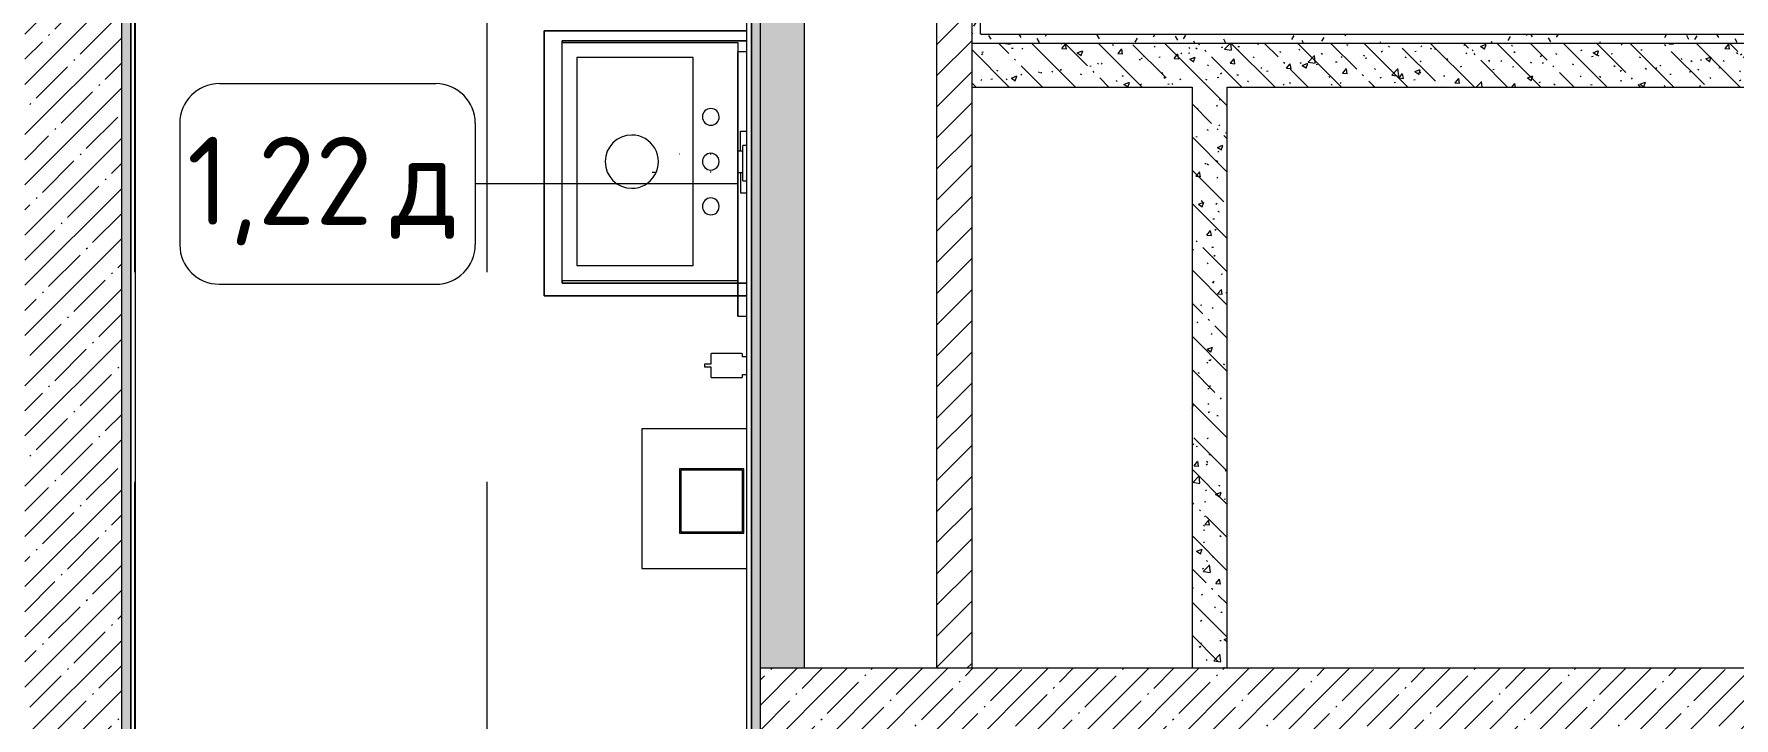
# Model space of a CAD drawing. Header units: millimetres. Extents: x 35092 to 251863, y -8553 to 29549.
# Drawn here: x 65431 to 69290, y 3867 to 5420 of the extents above; entities that cross this region are included whole.
import ezdxf

# ---------------------------------------------------------------- set-up
doc = ezdxf.new("R2010")
doc.units = ezdxf.units.MM
doc.linetypes.add('Осевая', pattern=[3175, 635, -476.25, 1587.5, -476.25])
for name, color, linetype, lineweight in [('0-1', 7, 'Continuous', 9), ('A-GENM', 7, 'Continuous', 9), ('A-WALL', 7, 'Continuous', 9), ('I-FURN-IDEN', 7, 'Continuous', 9), ('I-WALL', 7, 'Continuous', 9), ('P-SANR-FIXT', 7, 'Continuous', 9), ('P-SANR-FIXT-1', 7, 'Continuous', 13), ('Оси-2', 7, 'Осевая', 9)]:
    doc.layers.add(name, color=color, linetype=linetype, lineweight=lineweight)
for name, color, linetype, lineweight, true_color in [('A-WALL-1', 9, 'Continuous', 9, 0x808080), ('A-WALL-FNSH-1', 9, 'Continuous', 9, 0x808080), ('I-FURN-1', 9, 'Continuous', 9, 0x808080), ('P-SANR-FIXT-2', 9, 'Continuous', 13, 0x808080)]:
    doc.layers.add(name, color=color, linetype=linetype, lineweight=lineweight, true_color=true_color)
doc.styles.add('GOST Common', font='GOST_Common.ttf', dxfattribs={"height": 200})
pattern_1 = [(45, (0, 0), (-57.02463, 57.02463), []), (45, (57.025, 0), (-57.02463, 57.02463), [100.806, -20.161, 3.353, -16.808])]
pattern_2 = [(135, (0, 0), (-75.43415, -75.43415), [106.68, -17.78, 3.556, -17.78]), (135, (0, 75.39), (-75.43415, -75.43415), []), (50, (0, 0), (127.52922, -11.15758), [13.335, -146.685]), (355, (0, 0), (-24.66966, 133.74002), [10.668, -117.348]), (100.451, (10.63, -0.93), (102.85973, 122.58178), [11.333, -124.663]), (46.184, (0, 35.56), (189.75516, -29.43036), [20.002, -220.027]), (96.636, (15.81, 33.1), (166.1822, 173.1996), [17, -186.995]), (351.184, (0, 35.56), (166.18393, 173.1976), [16.002, -176.022]), (21, (17.78, 26.67), (106.13027, -71.58603), [13.335, -146.685]), (326, (17.78, 26.67), (43.26188, 128.93175), [10.668, -117.348]), (71.451, (26.62, 20.7), (149.39198, 57.34505), [11.333, -124.663]), (37.5, (0, 0), (2.162228, 59.188357), [3.353, -112.573, 3.353, -115.773, -117.792]), (37.5, (0, 0), (2.162228, 59.188357), [-235.052, 3.353, -114.44]), (7.5, (0, 0), (46.77386, 70.12615), [3.353, -64.567, 3.353, -109.906, -44.894]), (7.5, (0, 0), (46.77386, 70.12615), [-181.178, 3.353, -41.542]), (327.5, (-39.65, 0), (94.91367, -4.010093), [3.353, -41.097, 3.353, -135.331, -184.023]), (327.5, (-39.65, 0), (94.91367, -4.010093), [-183.134, 3.353, -180.67]), (317.5, (-57.43, 0), (103.69057, 17.79882), [3.353, -54.432, 3.353, -88.748, -130.683]), (317.5, (-57.43, 0), (103.69057, 17.79882), [-149.885, 3.353, -127.33])]
pattern_3 = [(0, (0, 0), (121.92, 30.48), [10.058, -81.382, 10.058, -81.382, -487.68]), (0, (0, 0), (121.92, 30.48), [-182.88, 10.058, -172.822, 10.058, -81.382, -213.36]), (0, (0, 0), (121.92, 30.48), [-457.2, 10.058, -50.902, 10.058, -142.342]), (120, (45.72, 15.24), (-87.356454, 90.345817), [10.058, -81.382, 10.058, -81.382, -487.68]), (120, (45.72, 15.24), (-87.356454, 90.345817), [-182.88, 10.058, -172.822, 10.058, -81.382, -213.36]), (120, (45.72, 15.24), (-87.356454, 90.345817), [-457.2, 10.058, -50.902, 10.058, -142.342]), (240, (60.96, 76.2), (-34.563546, -120.825817), [10.058, -81.382, 10.058, -81.382, -487.68]), (240, (60.96, 76.2), (-34.563546, -120.825817), [-182.88, 10.058, -172.822, 10.058, -81.382, -213.36]), (240, (60.96, 76.2), (-34.563546, -120.825817), [-457.2, 10.058, -50.902, 10.058, -142.342])]

# ---------------------------------------------------------------- blocks, each defined once
blk = doc.blocks.new('SND_2D_Раковина - 550х450-V49-План расстановки мебели и оборудования 2 этажа в осях 12-23')
at = {"layer": 'P-SANR-FIXT-2'}
for p, q in [((-275, 270), (-269.4, 270)), ((-275, -129), (-275, 270)), ((-275, 270), (-275, -129)), ((-269.4, 270), (-275, 270)), ((270.6, 270), (275, 270)), ((275, 270), (270.6, 270)), ((275, 270), (275, -149)), ((275, -149), (275, 270)), ((-275, -149), (-275, -129)), ((-275, -129), (-275, -149)), ((-70, -135), (-70, -149)), ((-25, -135), (-70, -135)), ((-25, -140.5), (-25, -129.4)), ((25, -129.4), (25, -140.5)), ((25.4, -135), (70, -135)), ((70, -135), (70, -149))]:
    blk.add_line(p, q, dxfattribs=at)
blk = doc.blocks.new('зеркало круглое600д - 1_22д зеркало круглое d600-31405140-План расстановки мебели и оборудования 2 этажа в осях 12-23')
at = {"layer": 'I-FURN-1'}
for p, q in [((-300, 20), (-300, 0)), ((-300, 20), (300, 20)), ((300, 20), (-300, 20)), ((300, 0), (300, 20))]:
    blk.add_line(p, q, dxfattribs=at)
blk = doc.blocks.new('сифон - Для раковины-V143-План расстановки мебели и оборудования 2 этажа в осях 12-23')
at = {"layer": 'P-SANR-FIXT-2'}
for p, q in [((199.6, 40), (191.1, 40)), ((191.1, -34.6), (191.1, 40)), ((191.1, -38.6), (191.1, -34.6)), ((191.1, -40), (191.1, -38.6)), ((191.1, -40), (199.6, -40))]:
    blk.add_line(p, q, dxfattribs=at)
blk = doc.blocks.new('смеситель для раковины - Default-30615600-План расстановки мебели и оборудования 2 этажа в осях 12-23')
at = {"layer": '0-1'}
for p, q in [((-20.3, 19.4), (-20.3, 17.5)), ((20.3, 17.5), (20.3, 19.4))]:
    blk.add_line(p, q, dxfattribs=at)
at = {"layer": '0-1', "flags": 128}
for points in [[(-21, 151.3), (-21, 147.9), (-21, 145.7), (-21, 145.2), (-21, 144.9), (-21, 144.8), (-21, 144.7), (-21, 144.7)], [(21, 89.1), (21, 88.6), (21, 88.3), (21, 88.3)]]:
    blk.add_lwpolyline(points, dxfattribs=at)
blk = doc.blocks.new('TOY_Диспансер мыло - Дозатор Elegance new 11654 019001 хром-30593950-План расстановки мебели и оборудования 2 этажа в осях 12-23')
at = {"layer": 'A-GENM'}
for p, q in [((97.5, 84.7), (97.5, 17)), ((122.2, 86.7), (99.5, 86.7)), ((127.9, 101.6), (122.2, 101.6)), ((122.2, 101.6), (122.2, 86.7)), ((127.9, 86.7), (127.9, 101.6)), ((150.5, 86.7), (127.9, 86.7)), ((152.5, 17), (152.5, 84.7)), ((99.5, 15), (105, 15)), ((105, 15), (105, 5.5)), ((145, 5.5), (145, 15)), ((145, 15), (150.5, 15))]:
    blk.add_line(p, q, dxfattribs=at)
for centre, start, end in [((99.5, 84.7), 90, 180), ((150.5, 84.7), 360, 90), ((99.5, 17), 180, 270), ((150.5, 17), 270, 360)]:
    blk.add_arc(centre, 2, start, end, dxfattribs=at)
blk = doc.blocks.new('Plumbing_Drainage_hansgrohe_56248XXX-RainDrain-Point-Complete-set-po - 800 Stainless Steel Optic-30807005-План расстановки мебели и оборудования 2 этажа в осях 12-23')
at = {"layer": 'P-SANR-FIXT-2'}
for p, q in [((79.6, 158.5), (-158.5, 158.5)), ((-158.5, 158.5), (-158.5, -158.5)), ((73, 68), (-73, 68)), ((-73, 68), (-73, -78)), ((69.9, 64.9), (-69.9, 64.9)), ((-69.9, 64.9), (-69.9, -74.9)), ((69.9, -74.9), (69.9, 64.9)), ((73, -78), (73, 68)), ((-69.9, -74.9), (69.9, -74.9)), ((-73, -78), (73, -78)), ((-158.5, -158.5), (79.6, -158.5))]:
    blk.add_line(p, q, dxfattribs=at)
blk = doc.blocks.new('Мебель_универсальная - 1_250-V153-План расстановки мебели и оборудования 2 этажа в осях 12-23')
at = {"layer": 'I-FURN-1'}
for p, q in [((-301, 229.6), (-301, -230)), ((-301, -230), (-301, 229.6)), ((301, 209.6), (301, 229.6)), ((301, 229.6), (301, 209.6)), ((301, -230), (301, 209.6)), ((301, 209.6), (301, -230)), ((-301, -230), (301, -230)), ((301, -230), (-301, -230))]:
    blk.add_line(p, q, dxfattribs=at)
blk = doc.blocks.new('Мойка кухонная - Раковина Roca Victoria-N Unik 600х460 мм-V155-План расстановки мебели и оборудования 2 этажа в осях 12-23')
at = {"layer": 'P-SANR-FIXT'}
for p, q in [((-249.4, 0), (-270, 0)), ((-270, 0), (-270, -400)), ((-243.7, 0), (-249.4, 0)), ((-226.9, 0), (-243.6, 0)), ((-199.4, 0), (-226.5, 0)), ((-162.2, 0), (-198.8, 0)), ((-116.9, 0), (-161.5, 0)), ((-65.2, 0), (-116, 0)), ((-9, 0), (-64.2, 0)), ((108, 0), (-6.7, 0)), ((164.4, 0), (110.3, 0)), ((217.3, 0), (166.5, 0)), ((262.8, 0), (218.2, 0)), ((270, 0), (263.5, 0)), ((270, -400), (270, -0.4)), ((236.1, -102.3), (-236.6, -102.3)), ((-236.6, -102.3), (-236.6, -366.4)), ((236.1, -366.4), (236.1, -102.3)), ((-236.6, -366.4), (236.1, -366.4)), ((-270, -400), (270, -400))]:
    blk.add_line(p, q, dxfattribs=at)
for centre, radius, start, end in [((-101.6, -61.9), 19, 90, 180), ((-101.6, -61.9), 19, 180, 270), ((-101.6, -61.9), 19, 360, 90), ((-101.6, -61.9), 19.1, 270, 360), ((0, -61.9), 19, 360, 180), ((0, -61.9), 19, 180, 360), ((101.6, -61.9), 19.1, 360, 180), ((101.6, -61.9), 19.1, 180, 360), ((0, -241.3), 60.5, 360, 180), ((0, -241.3), 60.5, 180, 360)]:
    blk.add_arc(centre, radius, start, end, dxfattribs=at)
blk = doc.blocks.new('Марка_Мебель - В прямоуг_Balcon_Марка-25523697-План расстановки мебели и оборудования 2 этажа в осях 12-23')
at = {"layer": 'I-FURN-IDEN'}
for p, q in [((-2.455, 2.278), (2.455, 2.278)), ((-3.355, 1.378), (-3.355, -1.384)), ((3.355, 1.378), (3.355, -1.378)), ((-2.461, -2.278), (2.455, -2.278))]:
    blk.add_line(p, q, dxfattribs=at)
for centre, radius, start, end in [((-2.455, 1.378), 0.9, 90, 180), ((2.455, 1.378), 0.9, 0, 90), ((-2.461, -1.384), 0.893, 180, 270), ((2.455, -1.378), 0.9, 270, 0)]:
    blk.add_arc(centre, radius, start, end, dxfattribs=at)

msp = doc.modelspace()

# ---------------------------------------------------------------- hatches: boundary and pattern name
at = {"layer": 'I-WALL'}
h = msp.add_hatch(dxfattribs=at)
h.set_pattern_fill('FP_58', color=256, style=0, pattern_type=2)
h.set_pattern_definition(pattern_3)
h.paths.add_polyline_path([(67060, 3760), (67080, 3760), (67080, 7660), (67060, 7660), (67060, 3808.1)])
h = msp.add_hatch(dxfattribs=at)
h.set_pattern_fill('FP_27', color=256, style=0, pattern_type=2)
h.set_pattern_definition(pattern_2)
h.paths.add_polyline_path([(67080, 3980), (67180, 3980), (67180, 7680), (67085, 7680), (67085, 7672), (67080, 7672), (67080, 4966.2)])
h = msp.add_hatch(dxfattribs=at)
h.set_pattern_fill('FP_22', color=256, style=0, pattern_type=2)
h.set_pattern_definition([(45, (0, 0), (-35.35534, 35.35534), [])])
h.paths.add_polyline_path([(67480, 3980), (67560, 3980), (67560, 7680), (67480, 7680), (67480, 6124.4)])
h = msp.add_hatch(dxfattribs=at)
h.set_pattern_fill('FP_58', color=256, style=0, pattern_type=2)
h.set_pattern_definition(pattern_3)
h.paths.add_polyline_path([(67560, 5400), (67580, 5400), (67580, 7680), (67560, 7680), (67560, 6124.4)])
h = msp.add_hatch(dxfattribs=at)
h.set_pattern_fill('FP_17', color=256, style=0, pattern_type=2)
h.set_pattern_definition(pattern_1)
h.paths.add_polyline_path([(65410, 400), (65630, 400), (65630, 7400), (65410, 7400), (65410, 1491.8)])
h = msp.add_hatch(dxfattribs=at)
h.set_pattern_fill('FP_58', color=256, style=0, pattern_type=2)
h.set_pattern_definition(pattern_3)
h.paths.add_polyline_path([(65630, 400), (65650, 400), (65650, 7400), (65630, 7400), (65630, 1491.8)])
h = msp.add_hatch(dxfattribs=at)
h.set_pattern_fill('FP_58', color=256, style=0, pattern_type=2)
h.set_pattern_definition(pattern_3)
h.paths.add_polyline_path([(69940, 5400), (69940, 5420), (67580, 5420), (67580, 5400)])
h = msp.add_hatch(dxfattribs=at)
h.set_pattern_fill('FP_27', color=256, style=0, pattern_type=2)
h.set_pattern_definition(pattern_2)
h.paths.add_polyline_path([(69940, 5300), (69940, 5400), (67560, 5400), (67560, 5300), (68140, 5300)])
h = msp.add_hatch(dxfattribs=at)
h.set_pattern_fill('FP_27', color=256, style=0, pattern_type=2)
h.set_pattern_definition(pattern_2)
h.paths.add_polyline_path([(68140, 3980), (68140, 5300), (68060, 5300), (68060, 3980)])
h = msp.add_hatch(dxfattribs=at)
h.set_pattern_fill('FP_17', color=256, style=0, pattern_type=2)
h.set_pattern_definition(pattern_1)
h.paths.add_polyline_path([(70440, 3760), (70440, 3980), (67080, 3980), (67080, 3760), (70360.2, 3760)])

# ---------------------------------------------------------------- linework, layer by layer
at = {"layer": 'A-WALL'}
for p, q in [((67080, 3760), (67080, 7672)), ((67560, 7680), (67560, 3980)), ((67580, 5420), (67580, 7660)), ((65650, 7380), (65650, 420))]:
    msp.add_line(p, q, dxfattribs=at)
at = {"layer": 'A-WALL-1'}
for p, q in [((67060, 7660), (67060, 3740)), ((67180, 3980), (67180, 7680)), ((67480, 7680), (67480, 3980)), ((65630, 400), (65630, 7400)), ((67581, 5420), (67580, 5420)), ((67560, 5400), (69940, 5400)), ((67560, 5300), (68060, 5300)), ((68060, 5300), (68060, 3980)), ((68140, 5300), (69940, 5300)), ((68140, 3980), (68140, 5300)), ((70440, 3980), (67080, 3980))]:
    msp.add_line(p, q, dxfattribs=at)
at = {"layer": 'A-WALL-FNSH-1'}
for p, q in [((67059, 7659), (67059, 3739)), ((65651, 7379), (65651, 420)), ((67581, 5420), (69920, 5420))]:
    msp.add_line(p, q, dxfattribs=at)
at = {"layer": 'I-FURN-IDEN'}
msp.add_line((67029, 5080), (66432.9, 5080), dxfattribs=at)
at = {"layer": 'I-WALL'}
for p, q in [((67049, 3729), (67049, 7649)), ((65661, 7369), (65661, 527.5))]:
    msp.add_line(p, q, dxfattribs=at)
at = {"layer": 'Оси-2'}
for p, q in [((65660, 593.7), (65660, 24898.1)), ((66460, 593.7), (66460, 24898.1))]:
    msp.add_line(p, q, dxfattribs=at)

# ---------------------------------------------------------------- block references
at = {"layer": 'I-FURN-1'}
for name, p, rotation in [('Мебель_универсальная - 1_250-V153-План расстановки мебели и оборудования 2 этажа в осях 12-23', (66819.4, 5127), 269.9999999999999), ('зеркало круглое600д - 1_22д зеркало круглое d600-31405140-План расстановки мебели и оборудования 2 этажа в осях 12-23', (67049, 5080), 90.00000000000006)]:
    msp.add_blockref(name, p, dxfattribs=dict(at, rotation=rotation))
at = {"layer": 'I-FURN-IDEN', "xscale": 99.99999999999993, "yscale": 99.99999999999993, "zscale": 99.99999999999993}
msp.add_blockref('Марка_Мебель - В прямоуг_Balcon_Марка-25523697-План расстановки мебели и оборудования 2 этажа в осях 12-23', (66097.4, 5080), dxfattribs=at)
at = {"layer": 'P-SANR-FIXT-1'}
for name, p, rotation in [('Мойка кухонная - Раковина Roca Victoria-N Unik 600х460 мм-V155-План расстановки мебели и оборудования 2 этажа в осях 12-23', (67029.4, 5130.6), 270.0000000000007), ('TOY_Диспансер мыло - Дозатор Elegance new 11654 019001 хром-30593950-План расстановки мебели и оборудования 2 этажа в осях 12-23', (67054.5, 4542.6), 89.99999999999987)]:
    msp.add_blockref(name, p, dxfattribs=dict(at, rotation=rotation))
at = {"layer": 'P-SANR-FIXT-2'}
for name, p, rotation in [('SND_2D_Раковина - 550х450-V49-План расстановки мебели и оборудования 2 этажа в осях 12-23', (66900, 5130), 90.00000000000018), ('смеситель для раковины - Default-30615600-План расстановки мебели и оборудования 2 этажа в осях 12-23', (66985.7, 5127.6), 89.99999999999912)]:
    msp.add_blockref(name, p, dxfattribs=dict(at, rotation=rotation))
for name, p in [('сифон - Для раковины-V143-План расстановки мебели и оборудования 2 этажа в осях 12-23', (66849.4, 5127)), ('Plumbing_Drainage_hansgrohe_56248XXX-RainDrain-Point-Complete-set-po - 800 Stainless Steel Optic-30807005-План расстановки мебели и оборудования 2 этажа в осях 12-23', (66969.4, 4365.1))]:
    msp.add_blockref(name, p, dxfattribs=at)

# ---------------------------------------------------------------- texts
at = {"layer": 'I-FURN-IDEN', "char_height": 200, "attachment_point": 1, "style": 'GOST Common'}
for s, insert, width in [('1,22', (65778.4, 5187.1), 561.181), ('\\fGOST Common|b0|i0|c204|p34|;д', (66241.4, 5187.1), 176.371)]:
    msp.add_mtext(s, dxfattribs=dict(at, insert=insert, width=width))

doc.saveas('drawing.dxf')
